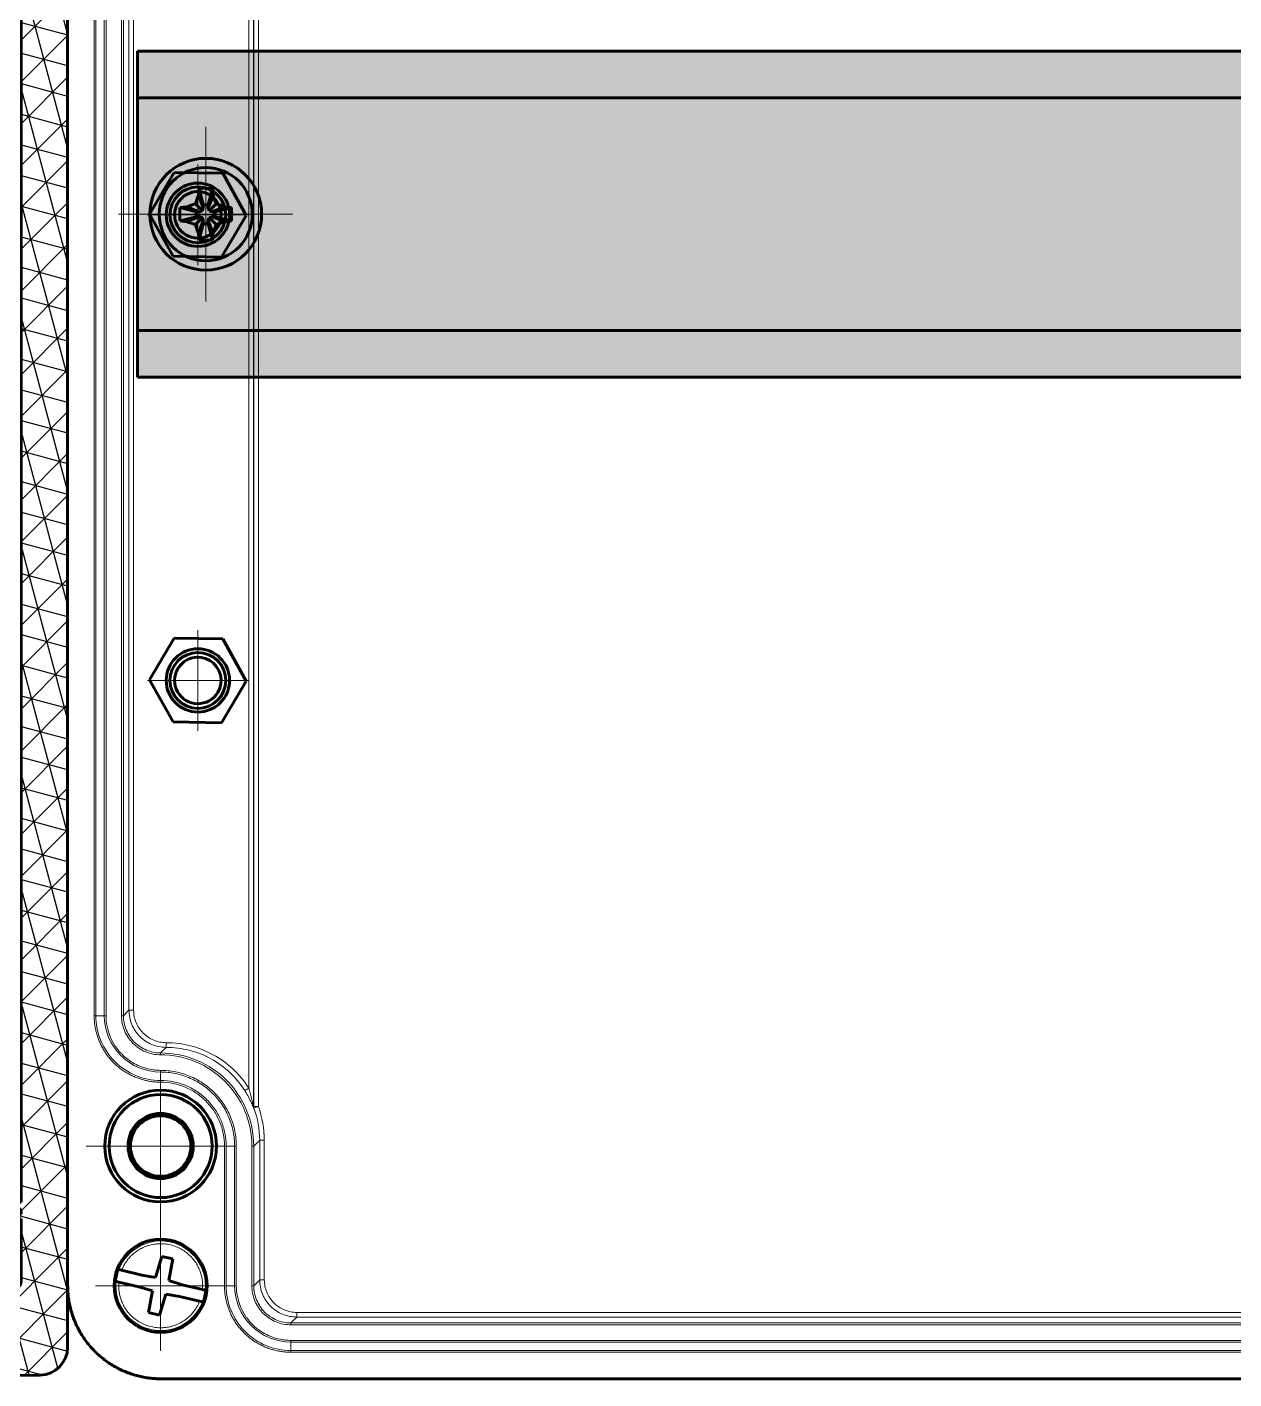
# Model space of a CAD drawing. Header units: millimetres. Extents: x -248 to 624, y -246 to 375.
# Drawn here: x 365.1 to 494.8, y -125 to 20.2 of the extents above; entities that cross this region are included whole.
import ezdxf

# ---------------------------------------------------------------- set-up
doc = ezdxf.new("R2010")
doc.units = ezdxf.units.MM
for name, pattern in [('K5LT_AXLED', [26.227272, 21.727272, -1.5, 1.5, -1.5]), ('K5LT_BASIC', [0]), ('K5LT_THIN', [0])]:
    doc.linetypes.add(name, pattern=pattern)
doc.layers.add('Системный слой', color=7, linetype='Continuous')

# ---------------------------------------------------------------- blocks, each defined once
blk = doc.blocks.new('35_DIN_CUTSIDE')
at = {"layer": 'Системный слой', "color": 150, "linetype": 'K5LT_BASIC', "lineweight": 60, "true_color": 0x0080ff}
for p, q in [((6.85, 18.06), (7.28, 18.06)), ((7.28, 18.06), (7.28, 14.95)), ((6.24, 14.95), (6.24, 17.35)), ((2.08, 13.91), (5.2, 13.91)), ((0, 11.83), (0, -12.09)), ((0, 11.83), (0, -12.09)), ((1.04, 11.83), (1.04, -12.09)), ((5.2, 12.87), (2.08, 12.87)), ((3.33, 5.2), (2.29, 5.2)), ((2.29, 5.2), (2.29, 0)), ((4.37, 5.2), (3.33, 5.2)), ((4.37, 5.2), (3.33, 5.2)), ((3.33, 0), (3.33, 5.2)), ((2.29, 3.9), (1.04, 3.9)), ((1.04, 3.9), (1.04, 0)), ((2.29, 0), (2.29, 3.9)), ((6.45, 0.62), (6.45, 3.12)), ((6.45, 0.62), (6.45, 3.12)), ((1.04, 0.24), (2.29, 0.69)), ((5.2, -0.62), (5.2, 0.62)), ((5.2, 0.62), (6.45, 0.62)), ((5.2, -0.62), (5.2, 0.62)), ((5.2, 0.62), (6.45, 0.62)), ((1.04, -3.9), (1.04, 0)), ((2.29, -0.24), (1.04, -0.69)), ((2.29, -5.2), (2.29, 0)), ((2.29, 0), (2.29, -3.9)), ((3.33, 0), (3.33, -5.2)), ((6.45, -0.62), (5.2, -0.62)), ((6.45, -0.62), (5.2, -0.62)), ((6.45, -0.62), (6.45, -3.12)), ((6.45, -0.62), (6.45, -3.12)), ((2.29, -3.9), (1.04, -3.9)), ((3.33, -5.2), (2.29, -5.2)), ((4.37, -5.2), (3.33, -5.2)), ((4.37, -5.2), (3.33, -5.2)), ((5.2, -13.13), (2.08, -13.13)), ((5.2, -13.13), (2.08, -13.13)), ((2.08, -14.17), (5.2, -14.17)), ((2.08, -14.17), (5.2, -14.17)), ((6.24, -15.21), (6.24, -16.46)), ((7.24, -16.59), (7.28, -15.21)), ((6.41, -16.58), (7.24, -16.59))]:
    blk.add_line(p, q, dxfattribs=at)
at = {"layer": 'Системный слой', "color": 30, "linetype": 'K5LT_AXLED', "lineweight": 18, "true_color": 0xff8000}
blk.add_line((0.29, 0), (9.68, 0), dxfattribs=at)
at = {"layer": 'Системный слой', "color": 150, "linetype": 'K5LT_BASIC', "lineweight": 60, "true_color": 0x0080ff}
for centre, radius, start, end in [((5.2, 14.95), 2.08, 270, 0), ((5.2, 14.95), 1.04, 270, 0), ((2.08, 11.83), 2.08, 90, 180), ((2.08, 11.83), 1.04, 90, 180), ((4.37, 3.12), 2.08, 0, 90), ((4.37, 3.12), 2.08, 0, 90), ((4.37, -3.12), 2.08, 270, 0), ((4.37, -3.12), 2.08, 270, 0), ((2.08, -12.09), 2.08, 180, 270), ((2.08, -12.09), 2.08, 180, 270), ((2.08, -12.09), 1.04, 180, 270), ((2.08, -12.09), 1.04, 180, 270), ((5.2, -15.21), 2.08, 0, 90), ((5.2, -15.21), 2.08, 0, 90), ((5.2, -15.21), 1.04, 0, 90), ((5.2, -15.21), 1.04, 0, 90)]:
    blk.add_arc(centre, radius, start, end, dxfattribs=at)
blk = doc.blocks.new('VP.262512_cutside')
h = blk.add_hatch()
h.set_pattern_fill('NET3', color=256, angle=135)
edge = h.paths.add_edge_path()
edge.add_line((197.16, 108), (-29.5, 108))
edge.add_line((-29.5, 108), (-29.5, 102.04))
edge.add_ellipse((-28.5, 102), major_axis=(-1, 0.026), ratio=0.026168, start_angle=271.5, end_angle=359.9966, ccw=False)
edge.add_arc((-28.5, 102), 1, 90, 178.0958, ccw=False)
edge.add_line((-28.5, 103), (192.01, 103))
edge.add_line((192.01, 103), (192.01, 102.5))
edge.add_line((192.01, 102.5), (192.78, 102.5))
edge.add_line((192.78, 102.5), (192.78, 103))
edge.add_line((192.78, 103), (193.3, 103))
edge.add_line((193.3, 103), (193.3, 102.5))
edge.add_line((193.3, 102.5), (193.81, 102.5))
edge.add_line((193.81, 102.5), (193.81, 103))
edge.add_line((193.81, 103), (197.16, 103))
edge.add_line((197.16, 103), (197.16, 108))
h = blk.add_hatch()
h.set_pattern_fill('NET3', color=256, angle=135)
h.paths.add_polyline_path([(210.58, 105.06, 0.408602), (207.58, 108), (197.16, 108), (197.16, 103), (200.5, 103, -0.406566), (201.5, 102.03), (202, 83), (204.25, 83), (204.25, 85.26), (204.25, 85.26, -0.998762), (208.75, 85.25), (208.75, 83), (211, 83)])
h = blk.add_hatch()
h.set_pattern_fill('NET', color=256, angle=135)
h.paths.add_polyline_path([(-33, 85.3, 0.41217), (-33.2, 85.5), (-34.87, 85.5, 0.305731), (-35.05, 85.38), (-35.96, 83.13, -0.305731), (-36.14, 83), (-38.99, 83), (-38.52, -5.53), (-32.36, -5.5)])
h = blk.add_hatch()
h.set_pattern_fill('NET', color=256, angle=135)
h.paths.add_polyline_path([(210.99, 83), (208.75, 83), (208.14, 83, -0.305731), (207.96, 83.13), (207.05, 85.38, 0.305731), (206.87, 85.5), (205.2, 85.5, 0.41217), (205, 85.3), (204.36, -5.5), (210.52, -5.53)])
h = blk.add_hatch()
h.set_pattern_fill('NET', color=256, angle=135)
h.paths.add_polyline_path([(-24.34, -6), (-31.86, -6, -0.411616), (-32.36, -5.5), (-38.52, -5.53), (-38.51, -8.02, 0.412681), (-34.51, -12), (-24.34, -12)])
h = blk.add_hatch()
h.set_pattern_fill('NET', color=256, angle=135)
edge = h.paths.add_edge_path()
edge.add_line((210.52, -5.53), (204.39, -5.5))
edge.add_spline(control_points=[(200.36, -5.5), (200.89, -5.5), (201.41, -5.5), (202.38, -5.5), (202.82, -5.5), (203.56, -5.5), (203.86, -5.5), (204.26, -5.5), (204.36, -5.5), (204.36, -5.5)], knot_values=[0, 0, 0, 0, 0.25, 0.25, 0.5, 0.5, 0.75, 0.75, 1, 1, 1, 1], degree=3, periodic=0)
edge.add_arc((203.86, -5.5), 0.5, 270, 359.567, ccw=False)
edge.add_line((203.86, -6), (-24.34, -6))
edge.add_line((-24.34, -6), (-24.34, -12))
edge.add_line((-24.34, -12), (206.51, -12))
edge.add_arc((206.51, -8), 4, 270, 359.7)
edge.add_line((210.51, -8.02), (210.52, -5.53))
at = {"layer": 'Системный слой'}
h = blk.add_hatch(dxfattribs=at)
h.set_pattern_fill('NET3', angle=135, style=0)
h.paths.add_polyline_path([(-29.5, 102.03), (-29.5, 108), (-35.58, 108, 0.408602), (-38.58, 105.06), (-39, 83), (-36.75, 83), (-36.75, 85.25, -0.414214), (-34.5, 87.5, -0.414214), (-32.25, 85.25), (-32.25, 83), (-30, 83)])
at = {"color": 7, "true_color": 0xffffff}
blk.add_lwpolyline([(67.94, 0), (67.94, 7.28), (102.59, 7.28), (102.59, 0), (172, 0), (172, 79.51), (0, 79.51), (0, 0), (67.94, 0)], dxfattribs=at)
at = {"layer": 'Системный слой', "color": 150, "linetype": 'K5LT_BASIC', "lineweight": 60, "true_color": 0x0080ff}
for p, q in [((207.58, 108), (-35.58, 108)), ((-38.58, 105.06), (-39, 83)), ((211, 83), (210.58, 105.06)), ((-29.5, 102.03), (-30, 83)), ((192.01, 103), (-28.5, 103)), ((189.84, 102.5), (189.84, 103)), ((189.84, 102.5), (189.97, 102.5)), ((189.97, 102.5), (189.97, 103)), ((189.97, 102.5), (192.01, 102.5)), ((192.01, 103), (192.01, 102.5)), ((192.78, 102.5), (192.01, 102.5)), ((193.3, 103), (192.78, 103)), ((192.78, 102.5), (192.78, 103)), ((192.78, 102.5), (193.3, 102.5)), ((193.3, 103), (193.3, 102.5)), ((193.81, 102.5), (193.3, 102.5)), ((200.5, 103), (193.81, 103)), ((193.81, 102.5), (193.81, 103)), ((193.81, 102.5), (194.97, 102.5)), ((194.97, 102.5), (194.97, 103)), ((202, 83), (201.5, 102.03)), ((208.07, 86.86), (204.25, 85.26)), ((204.27, 85.58), (207.83, 87.07)), ((208.54, 86.2), (206.88, 85.5)), ((208.7, 85.72), (207.17, 85.08)), ((-36.75, 83), (-36.75, 85.25)), ((-35.96, 83.13), (-35.05, 85.38)), ((-33.2, 85.5), (-34.87, 85.5)), ((-33.2, 85.5), (-32.26, 85.5)), ((-33, 85.3), (-32.36, -5.5)), ((-32.25, 83), (-32.25, 85.25)), ((204.25, 85.25), (204.25, 83)), ((204.99, 84.71), (204.25, 84.4)), ((204.36, -5.5), (205, 85.3)), ((206.87, 85.5), (205.2, 85.5)), ((207.05, 85.38), (207.96, 83.13)), ((208.75, 84.94), (207.45, 84.39)), ((208.75, 85.25), (208.75, 83)), ((-36.75, 83), (-39, 83)), ((-36.14, 83), (-38.99, 83)), ((-38.99, 83), (-38.51, -8.02)), ((-30, 83), (-32.25, 83)), ((-29, 83), (-30, 83)), ((-29, 83), (-14, 83)), ((-14, 83), (-1, 83)), ((-3.4, 0), (-3.98, 83)), ((-3.4, 0), (-3.98, 83)), ((-1, 83.02), (-1, 83)), ((0, 83), (-1, 83)), ((0, 83), (172, 83)), ((173, 83), (172, 83)), ((173, 83.02), (173, 83)), ((173, 83), (186, 83)), ((175.4, 0), (175.98, 83)), ((175.98, 83), (175.4, 0)), ((186, 83), (201, 83)), ((202, 83), (201, 83)), ((204.25, 83), (202, 83)), ((204.99, 84.16), (204.42, 83.92)), ((204.99, 83.36), (204.96, 83.35)), ((210.99, 83), (208.14, 83)), ((211, 83), (208.75, 83)), ((210.51, -8.02), (210.99, 83)), ((179.77, -0.5), (-7.77, -0.5)), ((39.7, -0.5), (32.3, -0.5)), ((89.7, -0.5), (82.3, -0.5)), ((139.7, -0.5), (132.3, -0.5)), ((-31.86, -6), (203.86, -6)), ((206.51, -12), (-34.51, -12)), ((-17.98, -12.9), (-18, -12.09)), ((-17.88, -13), (-17.47, -13)), ((-17.62, -12), (-17.62, -12)), ((-17.47, -13), (-16.48, -13)), ((-16.63, -12), (-16.68, -12)), ((-16.5, -12), (-16.52, -12)), ((-16.5, -12), (-16.5, -12)), ((-16.48, -13), (-4.52, -13)), ((-4.52, -13), (-3.53, -13)), ((-3.53, -13), (-3.12, -13)), ((-3.37, -12), (-3.37, -12)), ((-3.02, -12.9), (-3, -12.09)), ((175.02, -12.9), (175, -12.09)), ((175.12, -13), (175.53, -13)), ((175.37, -12), (175.37, -12)), ((175.53, -13), (176.52, -13)), ((176.52, -13), (188.48, -13)), ((188.48, -13), (189.47, -13)), ((189.47, -13), (189.88, -13)), ((190, -12.09), (189.98, -12.9))]:
    blk.add_line(p, q, dxfattribs=at)
at = {"layer": 'Системный слой', "color": 7, "linetype": 'K5LT_THIN', "lineweight": 18}
for p, q in [((-28.5, 102.03), (-29, 83)), ((-28.5, 103), (-28.5, 102.03)), ((-14, 102.03), (-28.5, 102.03)), ((-14, 103), (-14, 102.03)), ((-14, 102.03), (-14, 83)), ((-0.51, 102.03), (-14, 102.03)), ((0.49, 103), (0.49, 102.03)), ((171.51, 102.03), (0.49, 102.03)), ((171.51, 103), (171.51, 102.03)), ((186, 102.03), (172.51, 102.03)), ((186, 103), (186, 102.03)), ((186, 102.03), (186, 83)), ((200.5, 102.03), (186, 102.03)), ((200.5, 103), (200.5, 102.03)), ((201, 83), (200.5, 102.03)), ((-35.1, 85.25), (-36.75, 85.25)), ((-28.36, -5.5), (-28.98, 83)), ((-13.98, 83), (-13.36, -5.5)), ((0, 83.02), (0, 83)), ((0.6, 0), (0.02, 83)), ((171.4, 0), (171.98, 83)), ((172, 83), (172, 83.02)), ((185.36, -5.5), (185.98, 83)), ((200.36, -5.5), (200.98, 83)), ((0.6, -0.5), (0.6, 0)), ((171.4, 0), (0.6, 0)), ((171.4, -0.5), (171.4, 0)), ((-9.93, -5.5), (-9.94, -0.99)), ((181.77, -0.99), (-9.77, -0.99)), ((-9.77, -0.99), (-9.76, -5.5)), ((181.76, -5.5), (181.77, -0.99)), ((181.94, -0.99), (181.93, -5.5)), ((-13.36, -5.5), (-28.36, -5.5)), ((-28.36, -6), (-28.36, -5.5)), ((-13.36, -5.5), (-9.93, -5.5)), ((-13.36, -6), (-13.36, -5.5)), ((-9.76, -5.5), (-9.76, -6)), ((-9.76, -5.5), (181.76, -5.5)), ((181.76, -6), (181.76, -5.5)), ((181.93, -5.5), (185.36, -5.5)), ((185.36, -6), (185.36, -5.5)), ((200.36, -5.5), (185.36, -5.5)), ((200.36, -6), (200.36, -5.5)), ((-16.5, -12), (-16.5, -12.09)), ((-4.5, -12.09), (-16.5, -12.09)), ((-16.48, -12.9), (-16.5, -12.09)), ((-16.48, -12.9), (-4.52, -12.9)), ((-16.48, -13), (-16.48, -12.9)), ((-4.52, -12.9), (-4.5, -12.09)), ((-4.52, -13), (-4.52, -12.9)), ((-4.5, -12), (-4.5, -12.09)), ((176.5, -12), (176.5, -12.09)), ((188.5, -12.09), (176.5, -12.09)), ((176.52, -12.9), (176.5, -12.09)), ((176.52, -13), (176.52, -12.9)), ((176.52, -12.9), (188.48, -12.9)), ((188.48, -12.9), (188.5, -12.09)), ((188.48, -13), (188.48, -12.9)), ((188.5, -12), (188.5, -12.09))]:
    blk.add_line(p, q, dxfattribs=at)
at = {"layer": 'Системный слой', "color": 150, "linetype": 'K5LT_BASIC', "lineweight": 60, "true_color": 0x0080ff}
for centre, radius, start, end in [((-35.58, 105), 3, 90, 178.9), ((207.58, 105), 3, 1.1, 90), ((-28.5, 102), 1, 90, 178.5), ((200.5, 102), 1, 1.5, 90), ((-34.5, 85.25), 2.25, 90, 180), ((-34.5, 85.25), 2.25, 0, 90), ((206.5, 85.25), 2.25, 0, 180), ((-34.87, 85.3), 0.2, 90, 158), ((-33.2, 85.3), 0.2, 0.4, 90), ((206.48, 85.33), 2.5, 206.7851, 214.4621), ((205.2, 85.3), 0.2, 90, 179.6), ((206.87, 85.3), 0.2, 22, 90), ((206.48, 85.33), 2.5, 304.5727, 335.1345), ((-36.14, 83.2), 0.2, 270, 338), ((206.48, 85.33), 2.5, 214.4621, 232.6083), ((206.48, 85.33), 2.5, 232.6083, 233.2182), ((208.14, 83.2), 0.2, 202, 270), ((-31.86, -5.5), 0.5, 180.4, 270), ((203.86, -5.5), 0.5, 270, 359.6), ((-34.51, -8), 4, 180.3, 270), ((206.51, -8), 4, 270, 359.7), ((-3.12, -12.9), 0.1, 270, 359), ((-2.9, -12.1), 0.1, 90, 179), ((174.9, -12.1), 0.1, 1, 90), ((175.12, -12.9), 0.1, 181, 270)]:
    blk.add_arc(centre, radius, start, end, dxfattribs=at)
at = {"layer": 'Системный слой', "color": 7, "linetype": 'K5LT_THIN', "lineweight": 18}
for centre, major_axis, ratio, start_param, end_param in [((-28.5, 102), (-1, 0.026), 0.026168, 4.713074, 6.283185), ((0.49, 102), (0, 1), 0.99941, 0, 1.544616), ((0.49, 102), (-1, 0.025), 0.026169, 4.713051, 6.248837), ((171.51, 102), (0, 1), 0.99941, 4.738569, 6.283185), ((171.51, 102), (1, 0.025), 0.026169, 0.034348, 1.570134), ((200.5, 102), (1, 0.026), 0.026168, 0, 1.570111), ((0, 82.99), (-1, 0.026), 0.026168, 4.713074, 6.283185), ((172, 82.99), (-1, -0.026), 0.026168, 3.141593, 4.711704), ((-9.77, -0.99), (0.5, 0.001), 0.008727, 4.359353, 4.712369), ((-7.77, 0), (0, -0.5), 0.536735, 4.722026, 6.283185), ((179.77, 0), (0, -0.5), 0.536735, 0, 1.561159), ((181.77, -0.99), (0.5, -0.001), 0.008727, 4.712409, 5.065425), ((-9.76, -5.5), (0, -0.5), 0.343702, 4.721344, 6.283185), ((-9.76, -5.5), (0.5, 0.001), 0.008727, 4.361527, 4.71237), ((181.76, -5.5), (0, -0.5), 0.343702, 0, 1.561841), ((181.76, -5.5), (0.5, -0.001), 0.008727, 4.712408, 5.06325), ((-17.63, -12.1), (0, 0.1), 0.707107, 4.737069, 6.283185), ((-17.47, -12.9), (0, -0.1), 0.707107, 4.737069, 6.283184), ((-3.53, -12.9), (0, 0.1), 0.707107, 3.141593, 4.687709), ((-3.37, -12.1), (0, 0.1), 0.707107, 0, 1.546116), ((175.37, -12.1), (0, 0.1), 0.707107, 4.737069, 6.283185), ((175.53, -12.9), (0, -0.1), 0.707107, 4.737069, 6.283185), ((189.47, -12.9), (0, 0.1), 0.707107, 3.141593, 4.687709), ((189.63, -12.1), (0, 0.1), 0.707107, 0, 1.546116)]:
    blk.add_ellipse(centre, major_axis=major_axis, ratio=ratio, start_param=start_param, end_param=end_param, dxfattribs=at)
at = {"layer": 'Системный слой', "color": 150, "linetype": 'K5LT_BASIC', "lineweight": 60, "true_color": 0x0080ff}
for centre, major_axis, start_param, end_param in [((-2.9, 0), (0.355, -0.352), 3.930481, 5.494296), ((174.9, 0), (0.355, 0.352), 3.930543, 5.494297), ((-18.1, -12.1), (0.0003, 0.1), 4.73308, 6.286406), ((190.1, -12.1), (0, -0.1), 3.141595, 4.694918)]:
    blk.add_ellipse(centre, major_axis=major_axis, ratio=1, start_param=start_param, end_param=end_param, dxfattribs=at)
at = {"layer": 'Системный слой', "color": 7, "linetype": 'K5LT_THIN', "lineweight": 18}
for points in [[(-1, 83.02), (-0.83, 89.35), (-0.67, 95.69), (-0.51, 102.03)], [(0.49, 102.03), (0.33, 95.69), (0.17, 89.35), (0, 83.02)], [(172, 83.02), (171.83, 89.35), (171.67, 95.69), (171.51, 102.03)], [(172.51, 102.03), (172.66, 96.02), (172.82, 90), (172.97, 83.99)], [(-17.56, -12.09), (-17.84, -12.09), (-18, -12.09), (-18, -12.09)], [(-17.98, -12.9), (-17.98, -12.9), (-17.82, -12.9), (-17.55, -12.9)], [(-16.5, -12.09), (-16.89, -12.09), (-17.28, -12.09), (-17.56, -12.09)], [(-17.55, -12.9), (-17.27, -12.9), (-16.88, -12.9), (-16.48, -12.9)], [(-4.52, -12.9), (-4.12, -12.9), (-3.73, -12.9), (-3.45, -12.9)], [(-3.44, -12.09), (-3.72, -12.09), (-4.11, -12.09), (-4.5, -12.09)], [(-3.45, -12.9), (-3.18, -12.9), (-3.02, -12.9), (-3.02, -12.9)], [(-3, -12.09), (-3, -12.09), (-3.16, -12.09), (-3.44, -12.09)], [(175.44, -12.09), (175.16, -12.09), (175, -12.09), (175, -12.09)], [(175.02, -12.9), (175.02, -12.9), (175.18, -12.9), (175.45, -12.9)], [(176.5, -12.09), (176.11, -12.09), (175.72, -12.09), (175.44, -12.09)], [(175.45, -12.9), (175.73, -12.9), (176.12, -12.9), (176.52, -12.9)], [(188.48, -12.9), (188.88, -12.9), (189.27, -12.9), (189.55, -12.9)], [(189.56, -12.09), (189.28, -12.09), (188.89, -12.09), (188.5, -12.09)], [(189.55, -12.9), (189.82, -12.9), (189.98, -12.9), (189.98, -12.9)], [(190, -12.09), (190, -12.09), (189.84, -12.09), (189.56, -12.09)]]:
    blk.add_open_spline(points, degree=3, dxfattribs=at)
for points, knots in [([(-33, 85.3), (-33, 85.3), (-32.89, 85.3), (-32.58, 85.3), (-32.43, 85.3), (-32.25, 85.3)], [0, 0, 0, 0, 0.25, 0.25, 0.3956533, 0.3956533, 0.3956533, 0.3956533]), ([(-8.04, 0), (-7.33, 0), (-6.68, 0), (-5.54, 0), (-5.04, 0), (-4.23, 0), (-3.92, 0), (-3.51, 0), (-3.4, 0), (-3.4, 0)], [0, 0, 0, 0, 0.25, 0.25, 0.5, 0.5, 0.75, 0.75, 0.999983, 0.999983, 0.999983, 0.999983]), ([(0.6, 0), (0.07, 0), (-0.45, 0), (-1.42, 0), (-1.86, 0), (-2.6, 0), (-2.9, 0), (-3.3, 0), (-3.4, 0), (-3.4, 0)], [0, 0, 0, 0, 0.25, 0.25, 0.5, 0.5, 0.75, 0.75, 0.9999729, 0.9999729, 0.9999729, 0.9999729]), ([(175.4, 0), (175.4, 0), (175.3, 0), (174.9, 0), (174.6, 0), (173.86, 0), (173.42, 0), (172.45, 0), (171.93, 0), (171.4, 0)], [0.0000271, 0.0000271, 0.0000271, 0.0000271, 0.25, 0.25, 0.5, 0.5, 0.75, 0.75, 1, 1, 1, 1]), ([(175.4, 0), (175.4, 0), (175.51, 0), (175.92, 0), (176.23, 0), (177.04, 0), (177.54, 0), (178.68, 0), (179.33, 0), (180.04, 0)], [0.000017, 0.000017, 0.000017, 0.000017, 0.25, 0.25, 0.5, 0.5, 0.75, 0.75, 1, 1, 1, 1]), ([(-9.94, -0.99), (-9.94, -0.88), (-9.89, -0.78), (-9.76, -0.61), (-9.69, -0.55), (-9.44, -0.37), (-9.27, -0.29), (-8.92, -0.14), (-8.74, -0.09), (-8.39, -0.02), (-8.21, 0), (-8.04, 0)], [0, 0, 0, 0, 0.125, 0.125, 0.25, 0.25, 0.5, 0.5, 0.75, 0.75, 1, 1, 1, 1]), ([(-7.77, -0.5), (-7.95, -0.5), (-8.14, -0.51), (-8.51, -0.54), (-8.69, -0.57), (-9.06, -0.64), (-9.25, -0.68), (-9.5, -0.77), (-9.58, -0.8), (-9.71, -0.89), (-9.77, -0.94), (-9.77, -0.99)], [0, 0, 0, 0, 0.25, 0.25, 0.5, 0.5, 0.75, 0.75, 0.875, 0.875, 1, 1, 1, 1]), ([(181.77, -0.99), (181.77, -0.94), (181.71, -0.89), (181.58, -0.8), (181.5, -0.77), (181.25, -0.68), (181.06, -0.64), (180.69, -0.57), (180.51, -0.54), (180.14, -0.51), (179.95, -0.5), (179.77, -0.5)], [0, 0, 0, 0, 0.125, 0.125, 0.25, 0.25, 0.5, 0.5, 0.75, 0.75, 1, 1, 1, 1]), ([(180.04, 0), (180.21, 0), (180.39, -0.02), (180.74, -0.09), (180.92, -0.14), (181.27, -0.29), (181.45, -0.37), (181.69, -0.55), (181.76, -0.62), (181.89, -0.78), (181.94, -0.88), (181.94, -0.99)], [0, 0, 0, 0, 0.25, 0.25, 0.5, 0.5, 0.75, 0.75, 0.875, 0.875, 1, 1, 1, 1]), ([(-28.36, -5.5), (-28.89, -5.5), (-29.41, -5.5), (-30.38, -5.5), (-30.82, -5.5), (-31.56, -5.5), (-31.86, -5.5), (-32.26, -5.5), (-32.36, -5.5), (-32.36, -5.5)], [0, 0, 0, 0, 0.25, 0.25, 0.5, 0.5, 0.75, 0.75, 1, 1, 1, 1]), ([(204.36, -5.5), (204.36, -5.5), (204.26, -5.5), (203.86, -5.5), (203.56, -5.5), (202.82, -5.5), (202.38, -5.5), (201.41, -5.5), (200.89, -5.5), (200.36, -5.5)], [0, 0, 0, 0, 0.25, 0.25, 0.5, 0.5, 0.75, 0.75, 1, 1, 1, 1])]:
    blk.add_open_spline(points, degree=3, knots=knots, dxfattribs=at)
at = {"layer": 'Системный слой', "color": 150, "linetype": 'K5LT_BASIC', "lineweight": 60, "true_color": 0x0080ff}
for points, knots in [([(-17.88, -13), (-17.91, -13), (-17.93, -12.99), (-17.97, -12.95), (-17.98, -12.92), (-17.98, -12.9)], [0, 0, 0, 0, 0.5, 0.5, 1, 1, 1, 1]), ([(-16.5, -12), (-16.5, -12), (-16.5, -12), (-16.5, -12), (-16.52, -12), (-16.52, -12), (-16.52, -12), (-16.52, -12), (-16.51, -12), (-16.52, -12), (-16.51, -12), (-16.52, -12), (-16.51, -12), (-16.52, -12), (-16.52, -12), (-16.52, -12), (-16.53, -12), (-16.54, -12), (-16.54, -12), (-16.55, -12), (-16.55, -12), (-16.56, -12), (-16.56, -12), (-16.57, -12), (-16.57, -12), (-16.58, -12), (-16.59, -12), (-16.59, -12), (-16.6, -12), (-16.6, -12), (-16.6, -12), (-16.61, -12)], [0.157648, 0.157648, 0.157648, 0.157648, 0.166279, 0.166279, 0.332558, 0.332558, 0.665115, 0.665115, 1.330231, 1.330231, 2.106828, 2.106828, 2.883426, 2.883426, 3.660024, 3.660024, 4.436622, 4.436622, 5.213219, 5.213219, 5.989817, 5.989817, 6.766415, 6.766415, 7.543013, 7.543013, 8.319611, 8.319611, 9.096208, 9.096208, 9.649177, 9.649177, 9.649177, 9.649177]), ([(-3.1, -13), (-3.1, -13), (-3.1, -13), (-3.11, -13), (-3.11, -13), (-3.11, -13), (-3.11, -13), (-3.12, -13), (-3.12, -13), (-3.12, -13), (-3.12, -13), (-3.12, -13)], [2.141056, 2.141056, 2.141056, 2.141056, 2.292975, 2.292975, 2.596815, 2.596815, 3.204494, 3.204494, 3.502231, 3.502231, 3.625097, 3.625097, 3.625097, 3.625097]), ([(189.63, -12), (189.63, -12), (189.63, -12), (189.63, -12), (189.63, -12), (189.63, -12), (189.63, -12), (189.62, -12), (189.62, -12), (189.62, -12), (189.62, -12), (189.62, -12), (189.62, -12), (189.62, -12), (189.62, -12), (189.62, -12), (189.61, -12), (189.6, -12), (189.6, -12), (189.6, -12), (189.59, -12), (189.59, -12), (189.59, -12), (189.58, -12), (189.58, -12), (189.58, -12), (189.57, -12), (189.57, -12), (189.57, -12), (189.56, -12), (189.56, -12), (189.56, -12), (189.55, -12), (189.55, -12), (189.55, -12), (189.55, -12)], [0.011777, 0.011777, 0.011777, 0.011777, 0.02354, 0.02354, 0.04708, 0.04708, 0.09416, 0.09416, 0.18832, 0.18832, 0.334155, 0.334155, 0.386419, 0.386419, 0.47999, 0.47999, 0.625825, 0.625825, 0.77166, 0.77166, 0.917496, 0.917496, 1.063331, 1.063331, 1.209166, 1.209166, 1.355001, 1.355001, 1.500836, 1.500836, 1.646671, 1.646671, 1.792506, 1.792506, 1.802503, 1.802503, 1.802503, 1.802503]), ([(189.98, -12.9), (189.98, -12.92), (189.97, -12.95), (189.93, -12.99), (189.91, -13), (189.88, -13)], [0, 0, 0, 0, 0.5, 0.5, 1, 1, 1, 1])]:
    blk.add_open_spline(points, degree=3, knots=knots, dxfattribs=at)
at = {"rotation": 90}
blk.add_blockref('35_DIN_CUTSIDE', (86, 0), dxfattribs=at)
blk = doc.blocks.new('VP.262512_withoutcapside')
at = {"layer": 'Системный слой', "color": 150, "linetype": 'K5LT_BASIC', "lineweight": 60, "true_color": 0x0080ff}
for p, q in [((-127.49, -114.99), (-127.49, 114.99)), ((-118.7, 0.08), (-116.03, 4.54)), ((-116.03, 4.54), (-110.83, 4.46)), ((-110.83, 4.46), (-108.3, -0.08)), ((-116.17, -4.46), (-118.7, 0.08)), ((-108.3, -0.08), (-110.97, -4.54)), ((-110.97, -4.54), (-116.17, -4.46)), ((-118.7, -49.92), (-116.03, -45.46)), ((-116.03, -45.46), (-110.83, -45.54)), ((-110.83, -45.54), (-108.3, -50.08)), ((-116.17, -54.46), (-118.7, -49.92)), ((-108.3, -50.08), (-110.97, -54.54)), ((-110.97, -54.54), (-116.17, -54.46)), ((-117.36, -111.85), (-118.05, -114.11)), ((-116.2, -112.12), (-117.36, -111.85)), ((-116.61, -114.45), (-116.2, -112.12)), ((-122.29, -114.53), (-122.37, -114.51)), ((-122.29, -114.53), (-121.99, -114.6)), ((-122.06, -113.24), (-121.99, -113.26)), ((-121.99, -113.26), (-121.69, -113.33)), ((-121.99, -114.6), (-119.83, -115.11)), ((-119.52, -113.85), (-121.69, -113.33)), ((-118.05, -114.11), (-119.52, -113.85)), ((-115.17, -114.89), (-116.61, -114.45)), ((-119.83, -115.11), (-118.39, -115.55)), ((-118.39, -115.55), (-118.8, -117.88)), ((-117.64, -118.15), (-116.95, -115.89)), ((-116.95, -115.89), (-115.48, -116.15)), ((-113.01, -115.4), (-115.17, -114.89)), ((-112.71, -115.47), (-113.01, -115.4)), ((-112.71, -115.47), (-112.63, -115.49)), ((-115.48, -116.15), (-113.31, -116.67)), ((-113.01, -116.74), (-113.31, -116.67)), ((-112.94, -116.76), (-113.01, -116.74)), ((-118.8, -117.88), (-117.64, -118.15)), ((117.49, -124.99), (-117.49, -124.99))]:
    blk.add_line(p, q, dxfattribs=at)
at = {"layer": 'Системный слой', "color": 7, "linetype": 'K5LT_THIN', "lineweight": 18}
for p, q in [((-107.54, 95.77), (-107.54, -95.77)), ((-107.5, -95.76), (-107.5, 95.76)), ((-107, -95.76), (-107, 95.76)), ((-108.04, 93.77), (-108.04, -93.77)), ((-124.64, -86), (-124.64, 86)), ((-124.46, 86), (-124.46, -86)), ((-123.55, 86), (-123.55, -86)), ((-123.37, -86), (-123.37, 86)), ((-121.7, -86), (-121.7, 86)), ((-121.5, -86), (-121.5, 86)), ((-120.9, 85.4), (-120.9, -85.4)), ((-120.4, 85.4), (-120.4, -85.4)), ((-120.9, -85.4), (-121.5, -86)), ((-120.4, -85.4), (-120.9, -85.4)), ((-124.46, -86), (-124.64, -86)), ((-123.55, -86), (-124.46, -86)), ((-123.55, -86), (-123.37, -86)), ((-121.7, -86), (-121.5, -86)), ((-116.9, -89.4), (-117.5, -90)), ((-117.5, -92.96), (-117.5, -92.05)), ((-108.04, -93.77), (-108.47, -94.04)), ((-107.54, -95.77), (-107.5, -95.76)), ((-107.5, -95.76), (-107, -95.76)), ((-107.47, -95.93), (-107, -95.76)), ((-107.47, -95.93), (-107.51, -95.94)), ((-110.64, -115), (-110.64, -100)), ((-110.46, -100), (-110.64, -100)), ((-110.46, -100), (-109.55, -100)), ((-110.46, -100), (-110.46, -115)), ((-109.55, -100), (-109.37, -100)), ((-109.55, -100), (-109.55, -115)), ((-109.37, -115), (-109.37, -100)), ((-107.7, -100), (-107.5, -100)), ((-107.7, -115), (-107.7, -100)), ((-107.5, -100), (-106.86, -99.36)), ((-107.5, -115), (-107.5, -100)), ((-106.86, -99.36), (-106.86, -114.36)), ((-106.36, -99.36), (-106.86, -99.36)), ((-106.36, -99.36), (-106.36, -114.36)), ((-106.86, -114.36), (-107.5, -115)), ((-106.36, -114.36), (-106.86, -114.36)), ((-110.46, -115), (-110.64, -115)), ((-109.55, -115), (-110.46, -115)), ((-109.55, -115), (-109.37, -115)), ((-107.7, -115), (-107.5, -115)), ((-102.86, -118.36), (-103.5, -119)), ((103.5, -119), (-103.5, -119)), ((-103.5, -119.2), (-103.5, -119)), ((-102.86, -117.86), (-102.86, -118.36)), ((-102.86, -117.86), (102.86, -117.86)), ((-102.86, -118.36), (102.86, -118.36)), ((103.5, -119.2), (-103.5, -119.2)), ((-103.5, -121.05), (-103.5, -120.87)), ((103.5, -120.87), (-103.5, -120.87)), ((-103.5, -121.96), (-103.5, -121.05)), ((-103.5, -121.05), (103.5, -121.05)), ((-103.5, -121.96), (103.5, -121.96)), ((-103.5, -121.96), (-103.5, -122.14)), ((103.5, -122.14), (-103.5, -122.14))]:
    blk.add_line(p, q, dxfattribs=at)
at = {"layer": 'Системный слой', "color": 30, "linetype": 'K5LT_AXLED', "lineweight": 18, "true_color": 0xff8000}
for p, q in [((-113.5, 0), (-113.5, 5.4)), ((-113.5, 0), (-118.9, 0)), ((-113.5, 0), (-108.1, 0)), ((-113.5, 0), (-113.5, -5.4)), ((-113.5, -50), (-113.5, -44.6)), ((-113.5, -50), (-118.9, -50)), ((-113.5, -50), (-108.1, -50)), ((-113.5, -50), (-113.5, -55.4)), ((-117.5, -100), (-117.5, -92)), ((-117.5, -100), (-125.5, -100)), ((-117.5, -100), (-109.5, -100)), ((-117.5, -100), (-117.5, -108)), ((-117.5, -115), (-117.5, -108)), ((-117.5, -115), (-124.5, -115)), ((-117.5, -115), (-110.5, -115)), ((-117.5, -115), (-117.5, -122))]:
    blk.add_line(p, q, dxfattribs=at)
at = {"layer": 'Системный слой', "color": 150, "linetype": 'K5LT_BASIC', "lineweight": 60, "true_color": 0x0080ff}
for centre, radius in [((-113.5, 0), 3.4), ((-113.5, 0), 3), ((-113.5, -50), 3.4), ((-113.5, -50), 3), ((-117.5, -100), 6), ((-117.5, -100), 5.54), ((-117.5, -100), 3.5), ((-117.5, -100), 3.25), ((-117.5, -115), 5)]:
    blk.add_circle(centre, radius, dxfattribs=at)
for centre, radius, start, end in [((-113.5, 0), 2.5, 329.0779, 149.0779), ((-113.5, 0), 2.5, 149.0779, 329.0779), ((-113.5, -50), 2.5, 329.0779, 149.0779), ((-113.5, -50), 2.5, 149.0779, 329.0779), ((-117.5, -115), 4.89, 166.5926, 174.2313), ((-117.5, -115), 4.89, 158.9539, 166.5926), ((-117.5, -115), 4.89, 338.9539, 354.2313)]:
    blk.add_arc(centre, radius, start, end, dxfattribs=at)
at = {"layer": 'Системный слой', "color": 7, "linetype": 'K5LT_THIN', "lineweight": 18}
for centre, radius, start, end in [((-117.5, -86), 6.96, 179.9996, 270.0017), ((-117.5, -86), 6.05, 179.9996, 270.002), ((-117.5, -115), 4.81, 354.3582, 158.827), ((-117.5, -115), 4.81, 174.3582, 338.827), ((-103.5, -115), 6.96, 179.9996, 270.0003), ((-103.5, -115), 6.05, 179.9996, 270.0004)]:
    blk.add_arc(centre, radius, start, end, dxfattribs=at)
for centre, major_axis, ratio, start_param, end_param in [((-117.5, -90.2), (0, 0.2), 0.000865, 4.712389, 6.276205), ((-116.9, -88.9), (0, -0.5), 0.000346, 4.712389, 6.276204), ((-107.04, -95.77), (0.125, -0.484), 0.999959, 4.460672, 4.813688), ((-107, -95.76), (0.123, -0.485), 0.999959, 4.464107, 4.814949)]:
    blk.add_ellipse(centre, major_axis=major_axis, ratio=ratio, start_param=start_param, end_param=end_param, dxfattribs=at)
for points, knots in [([(-120.9, -85.4), (-120.9, -85.93), (-120.8, -86.45), (-120.4, -87.42), (-120.1, -87.86), (-119.36, -88.6), (-118.92, -88.9), (-117.95, -89.3), (-117.43, -89.4), (-116.9, -89.4)], [0, 0, 0, 0, 0.25, 0.25, 0.5, 0.5, 0.75, 0.75, 1, 1, 1, 1]), ([(-120.4, -85.4), (-120.4, -85.86), (-120.31, -86.32), (-119.96, -87.17), (-119.7, -87.55), (-119.05, -88.2), (-118.67, -88.46), (-117.82, -88.81), (-117.36, -88.9), (-116.9, -88.9)], [0, 0, 0, 0, 0.25, 0.25, 0.5, 0.5, 0.75, 0.75, 1, 1, 1, 1]), ([(-117.5, -91.87), (-117.69, -91.87), (-117.98, -91.85), (-118.26, -91.82), (-118.45, -91.79), (-118.54, -91.77), (-119.02, -91.68), (-119.38, -91.57), (-120.01, -91.31), (-120.27, -91.18), (-120.61, -90.98), (-120.69, -90.92), (-121.08, -90.66), (-121.38, -90.42), (-121.85, -89.94), (-122.04, -89.73), (-122.26, -89.42), (-122.32, -89.35), (-122.59, -88.94), (-122.77, -88.6), (-123.03, -87.97), (-123.12, -87.7), (-123.21, -87.32), (-123.24, -87.23), (-123.33, -86.76), (-123.37, -86.38), (-123.37, -86)], [0, 0, 0, 0, 0.0625, 0.09375, 0.09375, 0.125, 0.125, 0.25, 0.25, 0.34375, 0.34375, 0.375, 0.375, 0.5, 0.5, 0.59375, 0.59375, 0.625, 0.625, 0.75, 0.75, 0.84375, 0.84375, 0.875, 0.875, 1, 1, 1, 1]), ([(-117.5, -90.2), (-118.05, -90.2), (-118.6, -90.09), (-119.61, -89.67), (-120.08, -89.36), (-120.86, -88.58), (-121.17, -88.11), (-121.59, -87.1), (-121.7, -86.55), (-121.7, -86)], [0, 0, 0, 0, 0.25, 0.25, 0.5, 0.5, 0.75, 0.75, 1, 1, 1, 1]), ([(-117.5, -90), (-118.02, -90), (-118.55, -89.89), (-119.51, -89.49), (-119.96, -89.2), (-120.7, -88.46), (-120.99, -88.01), (-121.39, -87.05), (-121.5, -86.52), (-121.5, -86)], [0, 0, 0, 0, 0.25, 0.25, 0.5, 0.5, 0.75, 0.75, 1, 1, 1, 1]), ([(-107.5, -100), (-107.5, -98.62), (-107.79, -97.28), (-108.82, -94.87), (-109.55, -93.8), (-111.3, -92.05), (-112.37, -91.32), (-114.78, -90.29), (-116.12, -90), (-117.5, -90)], [0, 0, 0, 0, 0.25, 0.25, 0.5, 0.5, 0.75, 0.75, 1, 1, 1, 1]), ([(-116.9, -88.9), (-116.02, -88.9), (-115.15, -89.01), (-113.44, -89.45), (-112.62, -89.78), (-111.08, -90.62), (-110.36, -91.14), (-109.08, -92.34), (-108.52, -93.03), (-108.04, -93.77)], [0, 0, 0, 0, 0.25, 0.25, 0.5, 0.5, 0.75, 0.75, 1, 1, 1, 1]), ([(-108.47, -94.04), (-108.91, -93.33), (-109.45, -92.68), (-110.67, -91.54), (-111.36, -91.04), (-112.82, -90.23), (-113.61, -89.92), (-115.23, -89.51), (-116.07, -89.4), (-116.9, -89.4)], [0, 0, 0, 0, 0.25, 0.25, 0.5, 0.5, 0.75, 0.75, 1, 1, 1, 1]), ([(-107.7, -100), (-107.7, -98.72), (-107.95, -97.43), (-108.94, -95.06), (-109.66, -93.98), (-111.48, -92.16), (-112.56, -91.44), (-114.93, -90.45), (-116.22, -90.2), (-117.5, -90.2)], [0, 0, 0, 0, 0.25, 0.25, 0.5, 0.5, 0.75, 0.75, 1, 1, 1, 1]), ([(-109.37, -100), (-109.37, -99.47), (-109.42, -98.93), (-109.58, -98.14), (-109.64, -97.88), (-109.8, -97.37), (-109.88, -97.13), (-110.19, -96.39), (-110.44, -95.92), (-110.89, -95.25), (-111.05, -95.04), (-111.38, -94.63), (-111.56, -94.43), (-111.94, -94.06), (-112.14, -93.88), (-112.55, -93.54), (-112.76, -93.38), (-113.21, -93.08), (-113.43, -92.95), (-113.9, -92.7), (-114.14, -92.59), (-114.88, -92.28), (-115.39, -92.12), (-116.44, -91.92), (-116.97, -91.87), (-117.5, -91.87)], [0, 0, 0, 0, 0.125, 0.125, 0.1875, 0.1875, 0.25, 0.25, 0.375, 0.375, 0.4375, 0.4375, 0.5, 0.5, 0.5625, 0.5625, 0.625, 0.625, 0.6875, 0.6875, 0.75, 0.75, 0.875, 0.875, 1, 1, 1, 1]), ([(-109.55, -100), (-109.55, -99.48), (-109.6, -98.96), (-109.76, -98.19), (-109.82, -97.93), (-109.97, -97.43), (-110.06, -97.19), (-110.26, -96.71), (-110.37, -96.48), (-110.61, -96.02), (-110.75, -95.79), (-111.19, -95.14), (-111.51, -94.74), (-112.25, -94.01), (-112.66, -93.67), (-113.52, -93.1), (-113.98, -92.85), (-114.7, -92.56), (-114.95, -92.47), (-115.45, -92.32), (-115.7, -92.25), (-116.46, -92.1), (-116.97, -92.05), (-117.5, -92.05)], [0, 0, 0, 0, 0.125, 0.125, 0.1875, 0.1875, 0.25, 0.25, 0.3125, 0.3125, 0.375, 0.375, 0.5, 0.5, 0.625, 0.625, 0.75, 0.75, 0.8125, 0.8125, 0.875, 0.875, 1, 1, 1, 1]), ([(-117.5, -92.96), (-117.03, -92.96), (-116.58, -93.01), (-115.67, -93.19), (-115.22, -93.32), (-114.59, -93.59), (-114.38, -93.68), (-113.97, -93.9), (-113.78, -94.02), (-113.2, -94.41), (-112.84, -94.7), (-112.2, -95.35), (-111.9, -95.71), (-111.39, -96.47), (-111.17, -96.88), (-110.91, -97.52), (-110.83, -97.74), (-110.7, -98.18), (-110.64, -98.4), (-110.51, -99.08), (-110.46, -99.53), (-110.46, -100)], [0, 0, 0, 0, 0.125, 0.125, 0.25, 0.25, 0.3125, 0.3125, 0.375, 0.375, 0.5, 0.5, 0.625, 0.625, 0.75, 0.75, 0.8125, 0.8125, 0.875, 0.875, 1, 1, 1, 1]), ([(-110.64, -100), (-110.64, -99.55), (-110.69, -99.1), (-110.82, -98.45), (-110.87, -98.23), (-111, -97.8), (-111.08, -97.58), (-111.34, -96.96), (-111.55, -96.57), (-112.05, -95.82), (-112.34, -95.47), (-112.97, -94.84), (-113.31, -94.55), (-113.87, -94.18), (-114.07, -94.06), (-114.46, -93.85), (-114.67, -93.75), (-115.28, -93.5), (-115.71, -93.37), (-116.6, -93.19), (-117.05, -93.14), (-117.5, -93.14)], [0, 0, 0, 0, 0.125, 0.125, 0.1875, 0.1875, 0.25, 0.25, 0.375, 0.375, 0.5, 0.5, 0.625, 0.625, 0.6875, 0.6875, 0.75, 0.75, 0.875, 0.875, 1, 1, 1, 1]), ([(-107.51, -95.94), (-107.51, -95.94), (-107.53, -95.89), (-107.58, -95.76), (-107.61, -95.69), (-107.71, -95.44), (-107.79, -95.27), (-107.96, -94.92), (-108.05, -94.74), (-108.25, -94.39), (-108.35, -94.21), (-108.47, -94.04)], [0, 0, 0, 0, 0.125, 0.125, 0.25, 0.25, 0.5, 0.5, 0.75, 0.75, 1, 1, 1, 1]), ([(-108.04, -93.77), (-107.99, -93.95), (-107.93, -94.14), (-107.83, -94.51), (-107.78, -94.69), (-107.69, -95.06), (-107.65, -95.25), (-107.6, -95.5), (-107.58, -95.58), (-107.55, -95.71), (-107.54, -95.77), (-107.54, -95.77)], [0, 0, 0, 0, 0.25, 0.25, 0.5, 0.5, 0.75, 0.75, 0.875, 0.875, 1, 1, 1, 1]), ([(-106.86, -114.36), (-106.86, -114.89), (-106.76, -115.41), (-106.36, -116.38), (-106.06, -116.82), (-105.32, -117.56), (-104.88, -117.86), (-103.91, -118.26), (-103.39, -118.36), (-102.86, -118.36)], [0, 0, 0, 0, 0.25, 0.25, 0.5, 0.5, 0.75, 0.75, 1, 1, 1, 1]), ([(-106.36, -114.36), (-106.36, -114.82), (-106.27, -115.28), (-105.92, -116.13), (-105.66, -116.52), (-105.02, -117.16), (-104.63, -117.42), (-103.78, -117.77), (-103.32, -117.86), (-102.86, -117.86)], [0, 0, 0, 0, 0.25, 0.25, 0.5, 0.5, 0.75, 0.75, 1, 1, 1, 1]), ([(-103.5, -120.87), (-103.69, -120.87), (-103.98, -120.85), (-104.26, -120.82), (-104.45, -120.79), (-104.54, -120.77), (-105.02, -120.68), (-105.38, -120.57), (-106.01, -120.31), (-106.27, -120.18), (-106.61, -119.98), (-106.69, -119.92), (-107.08, -119.66), (-107.38, -119.42), (-107.85, -118.94), (-108.04, -118.73), (-108.26, -118.42), (-108.32, -118.35), (-108.59, -117.94), (-108.77, -117.6), (-109.03, -116.97), (-109.12, -116.7), (-109.21, -116.32), (-109.24, -116.23), (-109.33, -115.76), (-109.37, -115.38), (-109.37, -115)], [0, 0, 0, 0, 0.0625, 0.09375, 0.09375, 0.125, 0.125, 0.25, 0.25, 0.34375, 0.34375, 0.375, 0.375, 0.5, 0.5, 0.59375, 0.59375, 0.625, 0.625, 0.75, 0.75, 0.84375, 0.84375, 0.875, 0.875, 1, 1, 1, 1]), ([(-103.5, -119.2), (-104.05, -119.2), (-104.6, -119.09), (-105.61, -118.67), (-106.08, -118.36), (-106.86, -117.58), (-107.17, -117.11), (-107.59, -116.1), (-107.7, -115.55), (-107.7, -115)], [0, 0, 0, 0, 0.25, 0.25, 0.5, 0.5, 0.75, 0.75, 1, 1, 1, 1]), ([(-103.5, -119), (-104.02, -119), (-104.55, -118.89), (-105.51, -118.49), (-105.96, -118.2), (-106.7, -117.46), (-106.99, -117.01), (-107.39, -116.05), (-107.5, -115.52), (-107.5, -115)], [0, 0, 0, 0, 0.25, 0.25, 0.5, 0.5, 0.75, 0.75, 1, 1, 1, 1])]:
    blk.add_open_spline(points, degree=3, knots=knots, dxfattribs=at)
for points, weights, degree in [([(-117.5, -93.14), (-121.69, -93.14), (-124.64, -90.19), (-124.64, -86)], [1, 0.804734900668, 0.804734900668, 1], 3), ([(-117.5, -92.05), (-117.5, -92), (-117.5, -91.87)], [1, 0.829037572555, 1], 2), ([(-117.5, -92.96), (-117.5, -92.99), (-117.5, -93.06), (-117.5, -93.14)], [1, 0.886025048378, 0.886025048378, 1], 3), ([(-121.69, -113.33), (-119.13, -106.89), (-112.39, -108.5), (-113.01, -115.4)], [1, 0.429396510113, 0.429396510113, 1], 3), ([(-113.31, -116.67), (-115.87, -123.11), (-122.61, -121.5), (-121.99, -114.6)], [1, 0.429396510113, 0.429396510113, 1], 3), ([(-103.5, -122.14), (-107.69, -122.14), (-110.64, -119.19), (-110.64, -115)], [1, 0.804734900668, 0.804734900668, 1], 3)]:
    blk.add_rational_spline(points, weights, degree=degree, dxfattribs=at)
for points in [[(-107, -95.76), (-106.58, -96.91), (-106.36, -98.14), (-106.36, -99.36)], [(-106.86, -99.36), (-106.86, -98.19), (-107.07, -97.03), (-107.47, -95.93)]]:
    blk.add_open_spline(points, degree=3, dxfattribs=at)
at = {"layer": 'Системный слой', "color": 150, "linetype": 'K5LT_BASIC', "lineweight": 60, "true_color": 0x0080ff}
blk.add_rational_spline([(-117.49, -124.99), (-123.34, -124.99), (-127.49, -120.84), (-127.49, -114.99)], [1, 0.804744315932, 0.804744315932, 1], degree=3, dxfattribs=at)
blk = doc.blocks.new('DIN_VP.262512')
at = {"layer": 'Системный слой', "true_color": 0xffffff}
h = blk.add_hatch(color=7, dxfattribs=at)
h.paths.add_polyline_path([(108.53, 12.55), (-120, 12.55), (-120, -12.45), (108.53, -12.45), (120, -12.45), (120, 12.55)])
h.paths.add_polyline_path([(-120, -17.44), (120, -17.36), (120, -12.36), (-120, -12.44)])
h.paths.add_polyline_path([(-120, 12.42), (108.53, 12.55), (120, 12.52), (120, 17.61), (-120, 17.51)])
h = blk.add_hatch(color=7, dxfattribs=at)
h.paths.add_polyline_path([(-113.44, 2.07), (-113.37, 2.81), (-111.94, 2.81), (-111.87, 2.07), (-111.54, 1.17), (-110.64, 0.84), (-109.9, 0.77), (-109.9, -0.65), (-110.64, -0.73), (-111.54, -1.06), (-111.87, -1.96), (-111.94, -2.7), (-113.37, -2.7), (-113.44, -1.96), (-113.77, -1.06), (-114.67, -0.73), (-115.41, -0.65), (-115.44, 0.06), (-115.41, 0.77), (-114.67, 0.84), (-113.77, 1.17)])
h.paths.add_polyline_path([(-112.65, -5.94), (-109.68, -5.16), (-107.49, -3), (-106.65, -0.05), (-107.39, 2.94), (-109.51, 5.16), (-112.45, 6.05), (-115.44, 5.37), (-117.71, 3.29), (-118.65, 0.37), (-118.01, -2.64), (-115.98, -4.94), (-113.07, -5.93)])
h.paths.add_polyline_path([(-113.01, 0.41), (-113.33, 0.32), (-113.67, 0.32), (-113.67, -0.21), (-113.33, -0.21), (-113.01, -0.3), (-112.92, -0.62), (-112.92, -0.96), (-112.39, -0.96), (-112.39, -0.62), (-112.3, -0.3), (-111.98, -0.21), (-111.64, -0.21), (-111.64, 0.32), (-111.98, 0.32), (-112.3, 0.41), (-112.39, 0.73), (-112.39, 1.07), (-112.92, 1.07), (-112.92, 0.73)])
h.paths.add_polyline_path([(-112.92, 0.73), (-113.44, 2.07), (-113.77, 1.17), (-113.01, 0.41)])
h.paths.add_polyline_path([(-112.92, 1.07), (-113.37, 2.81), (-113.44, 2.07), (-112.92, 0.73)])
h.paths.add_polyline_path([(-113.37, 2.81), (-112.92, 1.07), (-112.39, 1.07), (-111.94, 2.81)])
h.paths.add_polyline_path([(-111.94, 2.81), (-112.39, 1.07), (-112.39, 0.73), (-111.87, 2.07)])
h.paths.add_polyline_path([(-111.87, 2.07), (-112.39, 0.73), (-112.3, 0.41), (-111.54, 1.17)])
h.paths.add_polyline_path([(-111.98, 0.32), (-110.64, 0.84), (-111.54, 1.17), (-112.3, 0.41)])
h.paths.add_polyline_path([(-110.64, 0.84), (-111.98, 0.32), (-111.64, 0.32), (-109.9, 0.77)])
h.paths.add_polyline_path([(-109.9, 0.77), (-111.64, 0.32), (-111.64, -0.21), (-109.9, -0.65)])
h.paths.add_polyline_path([(-109.9, -0.65), (-111.64, -0.21), (-111.98, -0.21), (-110.64, -0.73)])
h.paths.add_polyline_path([(-110.64, -0.73), (-111.98, -0.21), (-112.3, -0.3), (-111.54, -1.06)])
h.paths.add_polyline_path([(-111.54, -1.06), (-112.3, -0.3), (-112.39, -0.62), (-111.87, -1.96)])
h.paths.add_polyline_path([(-111.87, -1.96), (-112.39, -0.62), (-112.39, -0.96), (-111.94, -2.7)])
h.paths.add_polyline_path([(-111.94, -2.7), (-112.39, -0.96), (-112.92, -0.96), (-113.37, -2.7)])
h.paths.add_polyline_path([(-112.92, -0.62), (-113.44, -1.96), (-113.37, -2.7), (-112.92, -0.96)])
h.paths.add_polyline_path([(-113.77, -1.06), (-113.44, -1.96), (-112.92, -0.62), (-113.01, -0.3)])
h.paths.add_polyline_path([(-113.77, -1.06), (-113.01, -0.3), (-113.33, -0.21), (-114.67, -0.73)])
h.paths.add_polyline_path([(-114.67, -0.73), (-113.33, -0.21), (-113.67, -0.21), (-115.41, -0.65)])
h.paths.add_polyline_path([(-115.41, -0.65), (-113.67, -0.21), (-113.67, 0.32), (-115.41, 0.77), (-115.44, 0.06)])
h.paths.add_polyline_path([(-115.41, 0.77), (-113.67, 0.32), (-113.33, 0.32), (-114.67, 0.84)])
h.paths.add_polyline_path([(-114.67, 0.84), (-113.33, 0.32), (-113.01, 0.41), (-113.77, 1.17)])
at = {"layer": 'Системный слой', "color": 150, "linetype": 'K5LT_BASIC', "lineweight": 60, "true_color": 0x0080ff}
for p, q in [((-120, 17.56), (-120, -17.44)), ((120, 17.56), (-120, 17.56)), ((120, 12.56), (-120, 12.56)), ((-113.44, 2.07), (-112.92, 0.73)), ((-113.37, 2.81), (-112.92, 1.07)), ((-111.94, 2.81), (-112.39, 1.07)), ((-111.87, 2.07), (-112.39, 0.73)), ((-115.41, 0.77), (-113.67, 0.32)), ((-114.67, 0.84), (-113.33, 0.32)), ((-113.77, 1.17), (-113.01, 0.41)), ((-113.67, 0.32), (-113.67, -0.21)), ((-113.33, 0.32), (-113.67, 0.32)), ((-113.01, 0.41), (-113.33, 0.32)), ((-112.92, 0.73), (-113.01, 0.41)), ((-112.39, 1.07), (-112.92, 1.07)), ((-112.92, 1.07), (-112.92, 0.73)), ((-112.39, 0.73), (-112.39, 1.07)), ((-112.3, 0.41), (-112.39, 0.73)), ((-111.54, 1.17), (-112.3, 0.41)), ((-111.98, 0.32), (-112.3, 0.41)), ((-110.64, 0.84), (-111.98, 0.32)), ((-111.64, 0.32), (-111.98, 0.32)), ((-109.9, 0.77), (-111.64, 0.32)), ((-111.64, -0.21), (-111.64, 0.32)), ((-115.41, -0.65), (-113.67, -0.21)), ((-114.67, -0.73), (-113.33, -0.21)), ((-113.77, -1.06), (-113.01, -0.3)), ((-113.67, -0.21), (-113.33, -0.21)), ((-113.44, -1.96), (-112.92, -0.62)), ((-113.37, -2.7), (-112.92, -0.96)), ((-113.33, -0.21), (-113.01, -0.3)), ((-113.01, -0.3), (-112.92, -0.62)), ((-112.92, -0.62), (-112.92, -0.96)), ((-112.92, -0.96), (-112.39, -0.96)), ((-112.39, -0.62), (-112.3, -0.3)), ((-112.39, -0.96), (-112.39, -0.62)), ((-111.87, -1.96), (-112.39, -0.62)), ((-111.94, -2.7), (-112.39, -0.96)), ((-112.3, -0.3), (-111.98, -0.21)), ((-111.54, -1.06), (-112.3, -0.3)), ((-111.98, -0.21), (-111.64, -0.21)), ((-110.64, -0.73), (-111.98, -0.21)), ((-109.9, -0.65), (-111.64, -0.21)), ((120, -12.44), (-120, -12.44)), ((120, -17.44), (-120, -17.44))]:
    blk.add_line(p, q, dxfattribs=at)
at = {"layer": 'Системный слой', "color": 30, "linetype": 'K5LT_AXLED', "lineweight": 18, "true_color": 0xff8000}
for q in [(-112.65, 9.43), (-122.03, 0.06), (-103.28, 0.06), (-112.65, -9.32)]:
    blk.add_line((-112.65, 0.06), q, dxfattribs=at)
at = {"layer": 'Системный слой', "color": 150, "linetype": 'K5LT_BASIC', "lineweight": 60, "true_color": 0x0080ff}
for radius in [6, 5]:
    blk.add_circle((-112.65, 0.06), radius, dxfattribs=at)
for centre, major_axis, ratio, start_param, end_param in [((-112.45, 0), (-1.43, -5.04), 0.306406, 4.376237, 4.564959), ((-112.52, 0.06), (0, -5.24), 0.190027, 4.157813, 4.31707), ((-112.65, -0.29), (-5.22, 0), 0.599811, 4.575584, 4.849194), ((-112.79, 0.06), (0, 5.24), 0.190027, -1.175477, -1.01622), ((-112.86, 0), (-1.43, 5.04), 0.306406, -1.423366, -1.234644), ((-112.31, 0.06), (0, -5.22), 0.599811, 4.575584, 4.712389), ((-112.31, 0.06), (0, -5.22), 0.599811, 4.712389, 4.849194), ((-112.65, -0.08), (-5.24, 0), 0.190027, -1.175477, -1.01622), ((-112.6, -0.14), (-5.04, -1.43), 0.306406, -1.423366, -1.234644), ((-112.71, -0.14), (-5.04, 1.43), 0.306406, 4.376237, 4.564959), ((-112.65, -0.08), (-5.24, 0), 0.190027, 4.157813, 4.31707), ((-113, 0.06), (0, 5.22), 0.599811, 4.575584, 4.849194), ((-112.65, 0.19), (5.24, 0), 0.190027, 4.157813, 4.31707), ((-112.6, 0.26), (5.04, -1.43), 0.306406, 4.376237, 4.564959), ((-112.45, 0.11), (1.43, -5.04), 0.306406, -1.423366, -1.234644), ((-112.86, 0.11), (1.43, 5.04), 0.306406, 4.376237, 4.564959), ((-112.71, 0.26), (5.04, 1.43), 0.306406, -1.423366, -1.234644), ((-112.65, 0.19), (5.24, 0), 0.190027, -1.175477, -1.01622), ((-112.52, 0.06), (0, -5.24), 0.190027, -1.175477, -1.01622), ((-112.65, 0.4), (5.22, 0), 0.599811, 4.575584, 4.849194), ((-112.79, 0.06), (0, 5.24), 0.190027, 4.157813, 4.31707)]:
    blk.add_ellipse(centre, major_axis=major_axis, ratio=ratio, start_param=start_param, end_param=end_param, dxfattribs=at)

msp = doc.modelspace()

# ---------------------------------------------------------------- block references
at = {"rotation": 270}
msp.add_blockref('VP.262512_cutside', (261.5, 86), dxfattribs=at)
for name in ['VP.262512_withoutcapside', 'DIN_VP.262512']:
    msp.add_blockref(name, (496.99, 0.01))

doc.saveas('drawing.dxf')
